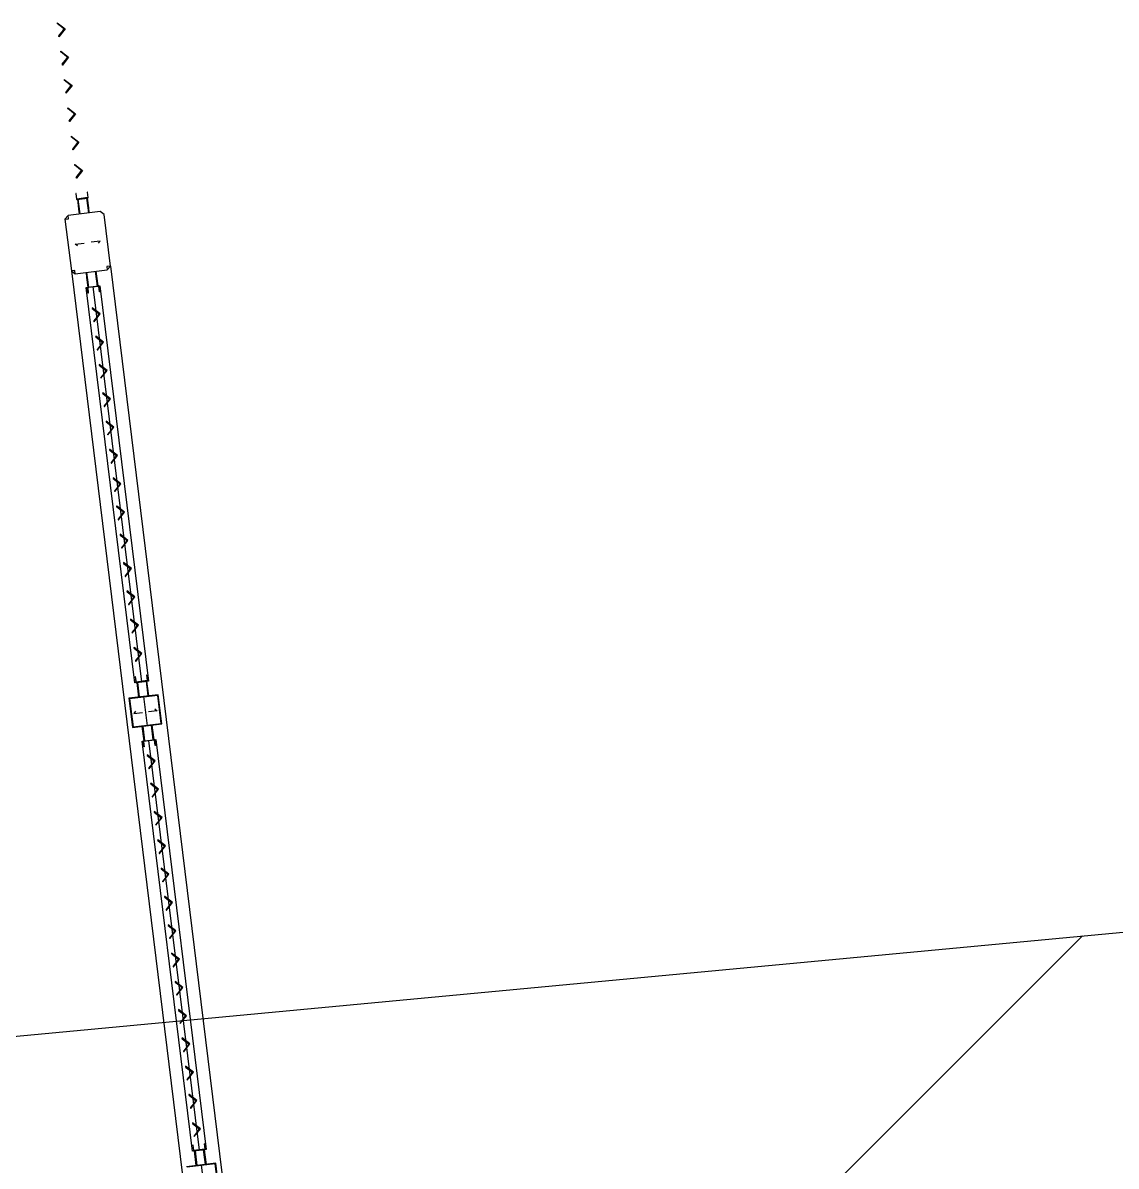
# Model space of a CAD drawing. Extents: x -15449 to 527173, y -170839 to 146543.
# Drawn here: x 15508.952 to 15510.819, y 7815.459 to 7817.413 of the extents above; entities that cross this region are included whole.
import ezdxf

# ---------------------------------------------------------------- set-up
doc = ezdxf.new("R2010")
doc.units = 0
doc.header["$LTSCALE"] = 8
doc.layers.get('0').update_dxf_attribs({"color": 1, "linetype": 'CONTINUOUS'})
doc.layers.add('A-RC WALL', color=7, linetype='CONTINUOUS')
doc.layers.add('G-IMPT', color=7, linetype='CONTINUOUS', lineweight=30)
doc.layers.add('Micron SGP Titleblock CAD template EDI$0$G-ANNO-TTLB', color=7, linetype='CONTINUOUS', lineweight=30)

# ---------------------------------------------------------------- blocks, each defined once
blk = doc.blocks.new('A$Cf1db08be')
at = {"layer": 'A-RC WALL'}
h = blk.add_hatch(dxfattribs=at)
h.set_pattern_fill('ANSI31', color=256, scale=10)
h.set_pattern_definition([(45, (-268.9758, -185.7096), (-0.8838835, 0.8838835), [])])
h.paths.add_polyline_path([(13.5413, 36.5676), (10.6679, 36.5676), (10.6679, 13.9926), (10.6679, 12.3123), (10.6679, 10.5563), (36.2759, 10.5563), (36.2759, 32.3437), (36.1751, 32.3332), (36.1751, 36.5676)])
h.paths.add_polyline_path([(28.2653, 26.7968), (28.2653, 21.6761), (17.6813, 21.6761), (17.6813, 26.7968)], flags=16)
h.paths.add_polyline_path([(55.6763, 34.3555), (55.253, 37.7571), (36.2759, 35.9722), (36.2759, 32.3437)])
h.paths.add_polyline_path([(43.5325, 35.245), (46.4891, 35.5899), (46.6197, 34.4705), (43.6631, 34.1256)], flags=16)
h.paths.add_polyline_path([(17.5602, 22.7185), (28.5991, 22.7185), (28.5991, 26.3965), (17.5602, 26.3965)], flags=24)
h.paths.add_polyline_path([(43.7995, 34.3511), (46.4085, 34.6555), (46.3276, 35.3486), (43.7186, 35.0443)], flags=8)
blk.add_lwpolyline([(36.1751, 35.9627), (55.253, 37.7571), (55.6765, 34.3555), (36.1751, 32.3332)], close=True)
blk.add_lwpolyline([(36.1751, 35.9627), (55.253, 37.7571), (55.6765, 34.3555), (36.1751, 32.3332)], close=True)
at = {"layer": 'G-IMPT'}
for p, q in [((36.9352, 37.7589), (36.9353, 37.7591)), ((36.9353, 37.7591), (36.9486, 37.7487)), ((36.9453, 37.75), (36.9354, 37.7578)), ((36.9379, 37.7367), (36.9457, 37.7467)), ((36.9486, 37.7487), (36.9382, 37.7355)), ((36.9382, 37.7355), (36.9381, 37.7356)), ((36.9412, 37.7105), (36.9413, 37.7107)), ((36.9413, 37.7107), (36.9545, 37.7004)), ((36.9513, 37.7016), (36.9413, 37.7094)), ((36.9439, 37.6884), (36.9517, 37.6983)), ((36.9442, 37.6871), (36.944, 37.6872)), ((36.9545, 37.7004), (36.9442, 37.6871)), ((36.9471, 37.6622), (36.9472, 37.6623)), ((36.9472, 37.6623), (36.9605, 37.652)), ((36.9572, 37.6533), (36.9472, 37.661)), ((36.9498, 37.64), (36.9576, 37.65)), ((36.9605, 37.652), (36.9501, 37.6387)), ((36.9501, 37.6387), (36.95, 37.6389)), ((36.9531, 37.6138), (36.9532, 37.614)), ((36.9532, 37.614), (36.9664, 37.6036)), ((36.9632, 37.6049), (36.9532, 37.6127)), ((36.9558, 37.5916), (36.9636, 37.6016)), ((36.9561, 37.5904), (36.9559, 37.5905)), ((36.9664, 37.6036), (36.9561, 37.5904)), ((36.959, 37.5654), (36.9591, 37.5656)), ((36.9591, 37.5656), (36.9724, 37.5553)), ((36.9691, 37.5565), (36.9591, 37.5643)), ((36.9617, 37.5433), (36.9695, 37.5532)), ((36.9724, 37.5553), (36.962, 37.542)), ((36.962, 37.542), (36.9619, 37.5421)), ((36.9649, 37.5171), (36.9651, 37.5172)), ((36.9651, 37.5172), (36.9783, 37.5069)), ((36.975, 37.5082), (36.9651, 37.5159)), ((36.9677, 37.4949), (36.9754, 37.5049)), ((36.968, 37.4937), (36.9678, 37.4938)), ((36.9783, 37.5069), (36.968, 37.4937)), ((36.9868, 37.4699), (36.9863, 37.4698)), ((36.9863, 37.4698), (36.9874, 37.4607)), ((36.988, 37.4607), (36.9868, 37.4699)), ((36.9674, 37.4675), (36.9668, 37.4674)), ((36.9668, 37.4674), (36.968, 37.4583)), ((36.9689, 37.458), (36.9674, 37.4675)), ((36.9874, 37.4607), (36.9689, 37.458)), ((36.9689, 37.4575), (36.9872, 37.4597)), ((36.9697, 37.4576), (36.9718, 37.4409)), ((36.9707, 37.4577), (36.9738, 37.4327)), ((36.9854, 37.4595), (36.9885, 37.4345)), ((36.9864, 37.4596), (36.9885, 37.443)), ((37.0085, 37.437), (36.9538, 37.4302)), ((36.9718, 37.4409), (36.9728, 37.4326)), ((36.9885, 37.443), (36.9895, 37.4346)), ((37.0152, 37.4317), (37.0085, 37.437)), ((37.0261, 37.3436), (37.0152, 37.4317)), ((36.9538, 37.4302), (36.9485, 37.4235)), ((36.9485, 37.4235), (36.9545, 37.4242)), ((36.9485, 37.4235), (36.9594, 37.3354)), ((36.9545, 37.4242), (36.9538, 37.4302)), ((36.9661, 37.381), (36.9811, 37.3828)), ((36.9699, 37.378), (36.9661, 37.381)), ((37.0085, 37.3862), (36.9935, 37.3843)), ((37.0056, 37.3824), (37.0085, 37.3862)), ((36.9654, 37.3362), (36.9594, 37.3354)), ((36.9594, 37.3354), (36.9661, 37.3302)), ((36.9594, 37.3354), (37.3422, 34.2214)), ((36.9661, 37.3302), (36.9654, 37.3362)), ((36.9661, 37.3302), (37.0208, 37.3369)), ((37.0039, 37.3094), (37.0008, 37.3344)), ((37.0028, 37.3262), (37.0018, 37.3346)), ((37.0261, 37.3436), (37.0201, 37.3429)), ((37.0201, 37.3429), (37.0208, 37.3369)), ((37.0208, 37.3369), (37.0261, 37.3436)), ((37.0261, 37.3436), (37.4089, 34.2296)), ((36.9861, 37.3242), (36.9851, 37.3325)), ((36.9892, 37.3076), (36.9861, 37.3326)), ((36.9882, 37.3075), (36.9861, 37.3242)), ((37.0049, 37.3095), (37.0028, 37.3262)), ((36.9847, 37.3071), (37.0083, 37.31)), ((37.0678, 36.6316), (36.9847, 37.3071)), ((36.9877, 37.2973), (36.9866, 37.3064)), ((36.9874, 37.3074), (37.0057, 37.3096)), ((37.0061, 37.3088), (36.9875, 37.3069)), ((36.9875, 37.3069), (36.9883, 37.2973)), ((36.9883, 37.2973), (36.9877, 37.2973)), ((37.0796, 36.6331), (36.9965, 37.3085)), ((37.0072, 37.2997), (37.0061, 37.3088)), ((37.0066, 37.3089), (37.0078, 37.2997)), ((37.0078, 37.2997), (37.0072, 37.2997)), ((37.0083, 37.31), (37.0914, 36.6345)), ((36.9952, 37.2721), (36.9951, 37.2719)), ((37.0085, 37.2617), (36.9952, 37.2721)), ((36.9952, 37.2708), (37.0052, 37.263)), ((37.0056, 37.2597), (36.9978, 37.2498)), ((36.9981, 37.2485), (37.0085, 37.2617)), ((36.998, 37.2486), (36.9981, 37.2485)), ((37.0012, 37.2237), (37.001, 37.2236)), ((37.0144, 37.2134), (37.0012, 37.2237)), ((37.0012, 37.2224), (37.0111, 37.2146)), ((37.0115, 37.2113), (37.0038, 37.2014)), ((37.0039, 37.2003), (37.0041, 37.2001)), ((37.0041, 37.2001), (37.0144, 37.2134)), ((37.0071, 37.1754), (37.007, 37.1752)), ((37.0203, 37.165), (37.0071, 37.1754)), ((37.0071, 37.1741), (37.0171, 37.1663)), ((37.0175, 37.163), (37.0097, 37.153)), ((37.01, 37.1518), (37.0203, 37.165)), ((37.0098, 37.1519), (37.01, 37.1518)), ((37.013, 37.127), (37.0129, 37.1268)), ((37.0263, 37.1166), (37.013, 37.127)), ((37.0131, 37.1257), (37.023, 37.1179)), ((37.0234, 37.1146), (37.0156, 37.1047)), ((37.0158, 37.1035), (37.0159, 37.1034)), ((37.0159, 37.1034), (37.0263, 37.1166)), ((37.019, 37.0786), (37.0189, 37.0785)), ((37.0322, 37.0683), (37.019, 37.0786)), ((37.019, 37.0773), (37.029, 37.0696)), ((37.0294, 37.0662), (37.0216, 37.0563)), ((37.0219, 37.055), (37.0322, 37.0683)), ((37.0217, 37.0552), (37.0219, 37.055)), ((37.0249, 37.0303), (37.0248, 37.0301)), ((37.0382, 37.0199), (37.0249, 37.0303)), ((37.025, 37.029), (37.0349, 37.0212)), ((37.0353, 37.0179), (37.0275, 37.0079)), ((37.0277, 37.0068), (37.0278, 37.0067)), ((37.0278, 37.0067), (37.0382, 37.0199)), ((37.0309, 36.9819), (37.0308, 36.9817)), ((37.0441, 36.9715), (37.0309, 36.9819)), ((37.0309, 36.9806), (37.0409, 36.9728)), ((37.0413, 36.9695), (37.0335, 36.9596)), ((37.0338, 36.9583), (37.0441, 36.9715)), ((37.0336, 36.9584), (37.0338, 36.9583)), ((37.0368, 36.9335), (37.0367, 36.9334)), ((37.0501, 36.9232), (37.0368, 36.9335)), ((37.0368, 36.9322), (37.0468, 36.9245)), ((37.0397, 36.9099), (37.0501, 36.9232)), ((37.0472, 36.9212), (37.0394, 36.9112)), ((37.0396, 36.9101), (37.0397, 36.9099)), ((37.0428, 36.8852), (37.0427, 36.885)), ((37.056, 36.8748), (37.0428, 36.8852)), ((37.0428, 36.8839), (37.0528, 36.8761)), ((37.0532, 36.8728), (37.0454, 36.8628)), ((37.0457, 36.8616), (37.056, 36.8748)), ((37.0455, 36.8617), (37.0457, 36.8616)), ((37.0487, 36.8368), (37.0486, 36.8366)), ((37.062, 36.8265), (37.0487, 36.8368)), ((37.0487, 36.8355), (37.0587, 36.8277)), ((37.0516, 36.8132), (37.062, 36.8265)), ((37.0591, 36.8244), (37.0513, 36.8145)), ((37.0515, 36.8133), (37.0516, 36.8132)), ((37.0547, 36.7884), (37.0545, 36.7883)), ((37.0679, 36.7781), (37.0547, 36.7884)), ((37.0547, 36.7871), (37.0646, 36.7794)), ((37.065, 36.7761), (37.0573, 36.7661)), ((37.0576, 36.7648), (37.0679, 36.7781)), ((37.0574, 36.765), (37.0576, 36.7648)), ((37.0606, 36.7401), (37.0605, 36.7399)), ((37.0739, 36.7297), (37.0606, 36.7401)), ((37.0606, 36.7388), (37.0706, 36.731)), ((37.071, 36.7277), (37.0632, 36.7177)), ((37.0635, 36.7165), (37.0739, 36.7297)), ((37.0634, 36.7166), (37.0635, 36.7165)), ((37.0666, 36.6917), (37.0664, 36.6915)), ((37.0798, 36.6814), (37.0666, 36.6917)), ((37.0666, 36.6904), (37.0765, 36.6826)), ((37.0769, 36.6793), (37.0692, 36.6694)), ((37.0695, 36.6681), (37.0798, 36.6814)), ((37.0693, 36.6682), (37.0695, 36.6681)), ((37.0914, 36.6345), (37.0678, 36.6316)), ((37.0689, 36.6419), (37.0683, 36.6419)), ((37.0683, 36.6419), (37.0695, 36.6327)), ((37.0704, 36.6325), (37.0689, 36.6419)), ((37.0889, 36.6351), (37.0704, 36.6325)), ((37.0704, 36.632), (37.0887, 36.6342)), ((37.0712, 36.6321), (37.0743, 36.607)), ((37.0722, 36.6322), (37.0753, 36.6072)), ((37.0869, 36.634), (37.09, 36.609)), ((37.0883, 36.6443), (37.0878, 36.6442)), ((37.0878, 36.6442), (37.0889, 36.6351)), ((37.0879, 36.6341), (37.091, 36.6091)), ((37.0895, 36.6352), (37.0883, 36.6443)), ((37.1077, 36.6111), (37.0576, 36.605)), ((37.1138, 36.5611), (37.1077, 36.6111)), ((37.0576, 36.605), (37.0638, 36.555)), ((37.1068, 36.61), (37.0587, 36.6041)), ((37.0587, 36.6041), (37.0647, 36.5561)), ((37.0826, 36.6081), (37.0888, 36.558)), ((37.1127, 36.562), (37.1068, 36.61)), ((37.0688, 36.5827), (37.0659, 36.5789)), ((37.0659, 36.5789), (37.0809, 36.5808)), ((37.1059, 36.5838), (37.0909, 36.582)), ((37.1022, 36.5868), (37.1059, 36.5838)), ((37.0638, 36.555), (37.1138, 36.5611)), ((37.0647, 36.5561), (37.1127, 36.562)), ((37.0835, 36.532), (37.0805, 36.557)), ((37.0805, 36.557), (37.0835, 36.532)), ((37.0845, 36.5321), (37.0815, 36.5571)), ((37.0815, 36.5571), (37.0845, 36.5321)), ((37.0992, 36.5339), (37.0961, 36.5589)), ((37.0961, 36.5589), (37.0992, 36.5339)), ((37.1002, 36.534), (37.0971, 36.5591)), ((37.0971, 36.5591), (37.1002, 36.534)), ((37.0801, 36.5316), (37.1037, 36.5345)), ((37.0801, 36.5316), (37.1037, 36.5345)), ((37.0827, 36.5319), (37.101, 36.5341)), ((37.0827, 36.5319), (37.101, 36.5341)), ((37.1014, 36.5333), (37.0828, 36.5314)), ((37.1014, 36.5333), (37.0828, 36.5314)), ((37.178, 35.8326), (37.0919, 36.533)), ((37.178, 35.8326), (37.0919, 36.533)), ((37.1026, 36.5242), (37.1014, 36.5333)), ((37.1026, 36.5242), (37.1014, 36.5333)), ((37.102, 36.5334), (37.1031, 36.5242)), ((37.102, 36.5334), (37.1031, 36.5242)), ((37.1037, 36.5345), (37.1898, 35.834)), ((37.1037, 36.5345), (37.1898, 35.834)), ((37.1662, 35.8311), (37.0801, 36.5316)), ((37.1662, 35.8311), (37.0801, 36.5316)), ((37.0831, 36.5218), (37.082, 36.5309)), ((37.0831, 36.5218), (37.082, 36.5309)), ((37.0828, 36.5314), (37.0836, 36.5218)), ((37.0828, 36.5314), (37.0836, 36.5218)), ((37.0836, 36.5218), (37.0831, 36.5218)), ((37.0836, 36.5218), (37.0831, 36.5218)), ((37.1031, 36.5242), (37.1026, 36.5242)), ((37.1031, 36.5242), (37.1026, 36.5242)), ((37.0891, 36.5082), (37.089, 36.5081)), ((37.1024, 36.4979), (37.0891, 36.5082)), ((37.0891, 36.507), (37.0991, 36.4992)), ((37.0995, 36.4959), (37.0917, 36.4859)), ((37.092, 36.4847), (37.1024, 36.4979)), ((37.0919, 36.4848), (37.092, 36.4847)), ((37.0951, 36.4599), (37.0949, 36.4597)), ((37.0951, 36.4599), (37.0949, 36.4597)), ((37.1083, 36.4495), (37.0951, 36.4599)), ((37.1083, 36.4495), (37.0951, 36.4599)), ((37.0951, 36.4586), (37.105, 36.4508)), ((37.0951, 36.4586), (37.105, 36.4508)), ((37.1054, 36.4475), (37.0977, 36.4376)), ((37.1054, 36.4475), (37.0977, 36.4376)), ((37.0978, 36.4364), (37.098, 36.4363)), ((37.0978, 36.4364), (37.098, 36.4363)), ((37.098, 36.4363), (37.1083, 36.4495)), ((37.098, 36.4363), (37.1083, 36.4495)), ((37.101, 36.4115), (37.1009, 36.4114)), ((37.101, 36.4115), (37.1009, 36.4114)), ((37.1143, 36.4012), (37.101, 36.4115)), ((37.1143, 36.4012), (37.101, 36.4115)), ((37.101, 36.4102), (37.111, 36.4024)), ((37.101, 36.4102), (37.111, 36.4024)), ((37.1114, 36.3991), (37.1036, 36.3892)), ((37.1114, 36.3991), (37.1036, 36.3892)), ((37.1039, 36.3879), (37.1143, 36.4012)), ((37.1039, 36.3879), (37.1143, 36.4012)), ((37.1037, 36.3881), (37.1039, 36.3879)), ((37.1037, 36.3881), (37.1039, 36.3879)), ((37.107, 36.3632), (37.1068, 36.363)), ((37.107, 36.3632), (37.1068, 36.363)), ((37.1202, 36.3528), (37.107, 36.3632)), ((37.1202, 36.3528), (37.107, 36.3632)), ((37.107, 36.3619), (37.1169, 36.3541)), ((37.107, 36.3619), (37.1169, 36.3541)), ((37.1173, 36.3508), (37.1096, 36.3408)), ((37.1173, 36.3508), (37.1096, 36.3408)), ((37.1097, 36.3397), (37.1099, 36.3396)), ((37.1097, 36.3397), (37.1099, 36.3396)), ((37.1099, 36.3396), (37.1202, 36.3528)), ((37.1099, 36.3396), (37.1202, 36.3528)), ((37.1129, 36.3148), (37.1128, 36.3146)), ((37.1129, 36.3148), (37.1128, 36.3146)), ((37.1261, 36.3044), (37.1129, 36.3148)), ((37.1261, 36.3044), (37.1129, 36.3148)), ((37.1129, 36.3135), (37.1229, 36.3057)), ((37.1129, 36.3135), (37.1229, 36.3057)), ((37.1233, 36.3024), (37.1155, 36.2925)), ((37.1233, 36.3024), (37.1155, 36.2925)), ((37.1158, 36.2912), (37.1261, 36.3044)), ((37.1158, 36.2912), (37.1261, 36.3044)), ((37.1156, 36.2913), (37.1158, 36.2912)), ((37.1156, 36.2913), (37.1158, 36.2912)), ((37.1188, 36.2664), (37.1187, 36.2663)), ((37.1188, 36.2664), (37.1187, 36.2663)), ((37.1321, 36.2561), (37.1188, 36.2664)), ((37.1321, 36.2561), (37.1188, 36.2664)), ((37.1189, 36.2651), (37.1288, 36.2574)), ((37.1189, 36.2651), (37.1288, 36.2574)), ((37.1292, 36.2541), (37.1214, 36.2441)), ((37.1292, 36.2541), (37.1214, 36.2441)), ((37.1216, 36.243), (37.1217, 36.2428)), ((37.1216, 36.243), (37.1217, 36.2428)), ((37.1217, 36.2428), (37.1321, 36.2561)), ((37.1217, 36.2428), (37.1321, 36.2561)), ((37.1248, 36.2181), (37.1247, 36.2179)), ((37.1248, 36.2181), (37.1247, 36.2179)), ((37.138, 36.2077), (37.1248, 36.2181)), ((37.138, 36.2077), (37.1248, 36.2181)), ((37.1248, 36.2168), (37.1348, 36.209)), ((37.1248, 36.2168), (37.1348, 36.209)), ((37.1352, 36.2057), (37.1274, 36.1957)), ((37.1352, 36.2057), (37.1274, 36.1957)), ((37.1277, 36.1945), (37.138, 36.2077)), ((37.1277, 36.1945), (37.138, 36.2077)), ((37.1275, 36.1946), (37.1277, 36.1945)), ((37.1275, 36.1946), (37.1277, 36.1945)), ((37.1307, 36.1697), (37.1306, 36.1695)), ((37.1307, 36.1697), (37.1306, 36.1695)), ((37.144, 36.1593), (37.1307, 36.1697)), ((37.144, 36.1593), (37.1307, 36.1697)), ((37.1308, 36.1684), (37.1407, 36.1606)), ((37.1308, 36.1684), (37.1407, 36.1606)), ((37.1411, 36.1573), (37.1333, 36.1474)), ((37.1411, 36.1573), (37.1333, 36.1474)), ((37.1335, 36.1462), (37.1336, 36.1461)), ((37.1335, 36.1462), (37.1336, 36.1461)), ((37.1336, 36.1461), (37.144, 36.1593)), ((37.1336, 36.1461), (37.144, 36.1593)), ((37.1367, 36.1213), (37.1366, 36.1212)), ((37.1367, 36.1213), (37.1366, 36.1212)), ((37.1499, 36.111), (37.1367, 36.1213)), ((37.1499, 36.111), (37.1367, 36.1213)), ((37.1367, 36.12), (37.1467, 36.1123)), ((37.1367, 36.12), (37.1467, 36.1123)), ((37.1471, 36.109), (37.1393, 36.099)), ((37.1471, 36.109), (37.1393, 36.099)), ((37.1396, 36.0977), (37.1499, 36.111)), ((37.1396, 36.0977), (37.1499, 36.111)), ((37.1394, 36.0979), (37.1396, 36.0977)), ((37.1394, 36.0979), (37.1396, 36.0977)), ((37.1426, 36.073), (37.1425, 36.0728)), ((37.1426, 36.073), (37.1425, 36.0728)), ((37.1559, 36.0626), (37.1426, 36.073)), ((37.1559, 36.0626), (37.1426, 36.073)), ((37.1426, 36.0717), (37.1526, 36.0639)), ((37.1426, 36.0717), (37.1526, 36.0639)), ((37.153, 36.0606), (37.1452, 36.0506)), ((37.153, 36.0606), (37.1452, 36.0506)), ((37.1454, 36.0495), (37.1455, 36.0494)), ((37.1454, 36.0495), (37.1455, 36.0494)), ((37.1455, 36.0494), (37.1559, 36.0626)), ((37.1455, 36.0494), (37.1559, 36.0626)), ((37.1486, 36.0246), (37.1485, 36.0244)), ((37.1486, 36.0246), (37.1485, 36.0244)), ((37.1618, 36.0143), (37.1486, 36.0246)), ((37.1618, 36.0143), (37.1486, 36.0246)), ((37.1486, 36.0233), (37.1585, 36.0155)), ((37.1486, 36.0233), (37.1585, 36.0155)), ((37.159, 36.0122), (37.1512, 36.0023)), ((37.159, 36.0122), (37.1512, 36.0023)), ((37.1515, 36.001), (37.1618, 36.0143)), ((37.1515, 36.001), (37.1618, 36.0143)), ((37.1513, 36.0011), (37.1515, 36.001)), ((37.1513, 36.0011), (37.1515, 36.001)), ((37.1545, 35.9762), (37.1544, 35.9761)), ((37.1545, 35.9762), (37.1544, 35.9761)), ((37.1678, 35.9659), (37.1545, 35.9762)), ((37.1678, 35.9659), (37.1545, 35.9762)), ((37.1545, 35.9749), (37.1645, 35.9672)), ((37.1545, 35.9749), (37.1645, 35.9672)), ((37.1574, 35.9526), (37.1678, 35.9659)), ((37.1574, 35.9526), (37.1678, 35.9659)), ((37.1649, 35.9639), (37.1571, 35.9539)), ((37.1649, 35.9639), (37.1571, 35.9539)), ((37.1573, 35.9528), (37.1574, 35.9526)), ((37.1573, 35.9528), (37.1574, 35.9526)), ((37.1605, 35.9279), (37.1603, 35.9277)), ((37.1605, 35.9279), (37.1603, 35.9277)), ((37.1737, 35.9175), (37.1605, 35.9279)), ((37.1737, 35.9175), (37.1605, 35.9279)), ((37.1605, 35.9266), (37.1704, 35.9188)), ((37.1605, 35.9266), (37.1704, 35.9188)), ((37.1708, 35.9155), (37.1631, 35.9055)), ((37.1708, 35.9155), (37.1631, 35.9055)), ((37.1634, 35.9043), (37.1737, 35.9175)), ((37.1634, 35.9043), (37.1737, 35.9175)), ((37.1632, 35.9044), (37.1634, 35.9043)), ((37.1632, 35.9044), (37.1634, 35.9043)), ((37.1664, 35.8795), (37.1663, 35.8793)), ((37.1664, 35.8795), (37.1663, 35.8793)), ((37.1797, 35.8692), (37.1664, 35.8795)), ((37.1797, 35.8692), (37.1664, 35.8795)), ((37.1664, 35.8782), (37.1764, 35.8704)), ((37.1664, 35.8782), (37.1764, 35.8704)), ((37.1693, 35.8559), (37.1797, 35.8692)), ((37.1693, 35.8559), (37.1797, 35.8692)), ((37.1768, 35.8671), (37.169, 35.8572)), ((37.1768, 35.8671), (37.169, 35.8572)), ((37.1692, 35.856), (37.1693, 35.8559)), ((37.1692, 35.856), (37.1693, 35.8559)), ((37.1898, 35.834), (37.1662, 35.8311)), ((37.1898, 35.834), (37.1662, 35.8311)), ((37.1673, 35.8414), (37.1667, 35.8413)), ((37.1673, 35.8414), (37.1667, 35.8413)), ((37.1667, 35.8413), (37.1679, 35.8322)), ((37.1667, 35.8413), (37.1679, 35.8322)), ((37.1688, 35.832), (37.1673, 35.8414)), ((37.1688, 35.832), (37.1673, 35.8414)), ((37.1873, 35.8346), (37.1688, 35.832)), ((37.1873, 35.8346), (37.1688, 35.832)), ((37.1688, 35.8314), (37.1871, 35.8337)), ((37.1688, 35.8314), (37.1871, 35.8337)), ((37.1696, 35.8315), (37.1727, 35.8065)), ((37.1727, 35.8065), (37.1696, 35.8315)), ((37.1706, 35.8317), (37.1737, 35.8066)), ((37.1737, 35.8066), (37.1706, 35.8317)), ((37.1853, 35.8335), (37.1884, 35.8084)), ((37.1884, 35.8084), (37.1853, 35.8335)), ((37.1868, 35.8438), (37.1862, 35.8437)), ((37.1868, 35.8438), (37.1862, 35.8437)), ((37.1862, 35.8437), (37.1873, 35.8346)), ((37.1862, 35.8437), (37.1873, 35.8346)), ((37.1863, 35.8336), (37.1894, 35.8086)), ((37.1894, 35.8086), (37.1863, 35.8336)), ((37.1879, 35.8347), (37.1868, 35.8438)), ((37.1879, 35.8347), (37.1868, 35.8438)), ((37.2061, 35.8106), (37.156, 35.8045)), ((37.2052, 35.8095), (37.1572, 35.8036)), ((37.2111, 35.7615), (37.2052, 35.8095)), ((37.2122, 35.7606), (37.2061, 35.8106)), ((37.1811, 35.8075), (37.1872, 35.7575))]:
    blk.add_line(p, q, dxfattribs=at)
for centre, radius, start, end in [((36.9359, 37.7584), 0.000807, 142.0087, 232.0087), ((36.9439, 37.7481), 0.00235, 322.0087, 52.0087), ((36.9386, 37.7362), 0.000807, 142.0087, 232.0087), ((36.9418, 37.71), 0.000807, 142.0087, 232.0087), ((36.9445, 37.6879), 0.000807, 142.0087, 232.0087), ((36.9498, 37.6998), 0.00235, 322.0087, 52.0087), ((36.9477, 37.6617), 0.000807, 142.0087, 232.0087), ((36.9558, 37.6514), 0.00235, 322.0087, 52.0087), ((36.9505, 37.6395), 0.000807, 142.0087, 232.0087), ((36.9537, 37.6133), 0.000807, 142.0087, 232.0087), ((36.9564, 37.5911), 0.000807, 142.0087, 232.0087), ((36.9617, 37.603), 0.00235, 322.0087, 52.0087), ((36.9596, 37.565), 0.000807, 142.0087, 232.0087), ((36.9677, 37.5547), 0.00235, 322.0087, 52.0087), ((36.9624, 37.5428), 0.000807, 142.0087, 232.0087), ((36.9656, 37.5166), 0.000807, 142.0087, 232.0087), ((36.9683, 37.4944), 0.000807, 142.0087, 232.0087), ((36.9736, 37.5063), 0.00235, 322.0087, 52.0087), ((36.9688, 37.4584), 0.000874, 187.0087, 277.0087), ((36.9688, 37.4584), 0.000336, 187.0087, 277.0087), ((36.9871, 37.4606), 0.000336, 277.0087, 7.0087), ((36.9871, 37.4606), 0.000874, 277.0087, 7.0087), ((36.9875, 37.3065), 0.000874, 97.0087, 187.0087), ((36.9875, 37.3065), 0.000336, 97.0087, 187.0087), ((37.0058, 37.3088), 0.000874, 7.0087, 97.0087), ((37.0058, 37.3088), 0.000336, 7.0087, 97.0087), ((36.9957, 37.2714), 0.000807, 142.0087, 232.0087), ((37.0037, 37.2612), 0.00235, 322.0087, 52.0087), ((36.9984, 37.2493), 0.000807, 142.0087, 232.0087), ((37.0017, 37.2231), 0.000807, 142.0087, 232.0087), ((37.0044, 37.2009), 0.000807, 142.0087, 232.0087), ((37.0097, 37.2128), 0.00235, 322.0087, 52.0087), ((37.0076, 37.1747), 0.000807, 142.0087, 232.0087), ((37.0156, 37.1644), 0.00235, 322.0087, 52.0087), ((37.0103, 37.1525), 0.000807, 142.0087, 232.0087), ((37.0136, 37.1263), 0.000807, 142.0087, 232.0087), ((37.0163, 37.1042), 0.000807, 142.0087, 232.0087), ((37.0216, 37.1161), 0.00235, 322.0087, 52.0087), ((37.0195, 37.078), 0.000807, 142.0087, 232.0087), ((37.0275, 37.0677), 0.00235, 322.0087, 52.0087), ((37.0222, 37.0558), 0.000807, 142.0087, 232.0087), ((37.0255, 37.0296), 0.000807, 142.0087, 232.0087), ((37.0335, 37.0193), 0.00235, 322.0087, 52.0087), ((37.0282, 37.0074), 0.000807, 142.0087, 232.0087), ((37.0314, 36.9812), 0.000807, 142.0087, 232.0087), ((37.0394, 36.971), 0.00235, 322.0087, 52.0087), ((37.0341, 36.9591), 0.000807, 142.0087, 232.0087), ((37.0373, 36.9329), 0.000807, 142.0087, 232.0087), ((37.0454, 36.9226), 0.00235, 322.0087, 52.0087), ((37.0401, 36.9107), 0.000807, 142.0087, 232.0087), ((37.0433, 36.8845), 0.000807, 142.0087, 232.0087), ((37.0513, 36.8742), 0.00235, 322.0087, 52.0087), ((37.046, 36.8623), 0.000807, 142.0087, 232.0087), ((37.0492, 36.8361), 0.000807, 142.0087, 232.0087), ((37.0572, 36.8259), 0.00235, 322.0087, 52.0087), ((37.052, 36.814), 0.000807, 142.0087, 232.0087), ((37.0552, 36.7878), 0.000807, 142.0087, 232.0087), ((37.0632, 36.7775), 0.00235, 322.0087, 52.0087), ((37.0579, 36.7656), 0.000807, 142.0087, 232.0087), ((37.0611, 36.7394), 0.000807, 142.0087, 232.0087), ((37.0691, 36.7291), 0.00235, 322.0087, 52.0087), ((37.0639, 36.7172), 0.000807, 142.0087, 232.0087), ((37.0671, 36.691), 0.000807, 142.0087, 232.0087), ((37.0698, 36.6689), 0.000807, 142.0087, 232.0087), ((37.0751, 36.6808), 0.00235, 322.0087, 52.0087), ((37.0703, 36.6328), 0.000874, 187.0087, 277.0087), ((37.0703, 36.6328), 0.000336, 187.0087, 277.0087), ((37.0886, 36.6351), 0.000336, 277.0087, 7.0087), ((37.0886, 36.6351), 0.000874, 277.0087, 7.0087), ((37.1011, 36.5333), 0.000874, 7.0087, 97.0087), ((37.1011, 36.5333), 0.000874, 7.0087, 97.0087), ((37.1011, 36.5333), 0.000336, 7.0087, 97.0087), ((37.1011, 36.5333), 0.000336, 7.0087, 97.0087), ((37.0828, 36.531), 0.000874, 97.0087, 187.0087), ((37.0828, 36.531), 0.000874, 97.0087, 187.0087), ((37.0828, 36.531), 0.000336, 97.0087, 187.0087), ((37.0828, 36.531), 0.000336, 97.0087, 187.0087), ((37.0896, 36.5076), 0.000807, 142.0087, 232.0087), ((37.0976, 36.4973), 0.00235, 322.0087, 52.0087), ((37.0924, 36.4854), 0.000807, 142.0087, 232.0087), ((37.0956, 36.4592), 0.000807, 142.0087, 232.0087), ((37.0956, 36.4592), 0.000807, 142.0087, 232.0087), ((37.0983, 36.4371), 0.000807, 142.0087, 232.0087), ((37.0983, 36.4371), 0.000807, 142.0087, 232.0087), ((37.1036, 36.449), 0.00235, 322.0087, 52.0087), ((37.1036, 36.449), 0.00235, 322.0087, 52.0087), ((37.1015, 36.4109), 0.000807, 142.0087, 232.0087), ((37.1015, 36.4109), 0.000807, 142.0087, 232.0087), ((37.1095, 36.4006), 0.00235, 322.0087, 52.0087), ((37.1095, 36.4006), 0.00235, 322.0087, 52.0087), ((37.1042, 36.3887), 0.000807, 142.0087, 232.0087), ((37.1042, 36.3887), 0.000807, 142.0087, 232.0087), ((37.1075, 36.3625), 0.000807, 142.0087, 232.0087), ((37.1075, 36.3625), 0.000807, 142.0087, 232.0087), ((37.1102, 36.3403), 0.000807, 142.0087, 232.0087), ((37.1102, 36.3403), 0.000807, 142.0087, 232.0087), ((37.1155, 36.3522), 0.00235, 322.0087, 52.0087), ((37.1155, 36.3522), 0.00235, 322.0087, 52.0087), ((37.1134, 36.3141), 0.000807, 142.0087, 232.0087), ((37.1134, 36.3141), 0.000807, 142.0087, 232.0087), ((37.1214, 36.3039), 0.00235, 322.0087, 52.0087), ((37.1214, 36.3039), 0.00235, 322.0087, 52.0087), ((37.1161, 36.292), 0.000807, 142.0087, 232.0087), ((37.1161, 36.292), 0.000807, 142.0087, 232.0087), ((37.1194, 36.2658), 0.000807, 142.0087, 232.0087), ((37.1194, 36.2658), 0.000807, 142.0087, 232.0087), ((37.1221, 36.2436), 0.000807, 142.0087, 232.0087), ((37.1221, 36.2436), 0.000807, 142.0087, 232.0087), ((37.1274, 36.2555), 0.00235, 322.0087, 52.0087), ((37.1274, 36.2555), 0.00235, 322.0087, 52.0087), ((37.1253, 36.2174), 0.000807, 142.0087, 232.0087), ((37.1253, 36.2174), 0.000807, 142.0087, 232.0087), ((37.1333, 36.2071), 0.00235, 322.0087, 52.0087), ((37.1333, 36.2071), 0.00235, 322.0087, 52.0087), ((37.128, 36.1952), 0.000807, 142.0087, 232.0087), ((37.128, 36.1952), 0.000807, 142.0087, 232.0087), ((37.1312, 36.169), 0.000807, 142.0087, 232.0087), ((37.1312, 36.169), 0.000807, 142.0087, 232.0087), ((37.134, 36.1469), 0.000807, 142.0087, 232.0087), ((37.134, 36.1469), 0.000807, 142.0087, 232.0087), ((37.1393, 36.1588), 0.00235, 322.0087, 52.0087), ((37.1393, 36.1588), 0.00235, 322.0087, 52.0087), ((37.1372, 36.1207), 0.000807, 142.0087, 232.0087), ((37.1372, 36.1207), 0.000807, 142.0087, 232.0087), ((37.1452, 36.1104), 0.00235, 322.0087, 52.0087), ((37.1452, 36.1104), 0.00235, 322.0087, 52.0087), ((37.1399, 36.0985), 0.000807, 142.0087, 232.0087), ((37.1399, 36.0985), 0.000807, 142.0087, 232.0087), ((37.1431, 36.0723), 0.000807, 142.0087, 232.0087), ((37.1431, 36.0723), 0.000807, 142.0087, 232.0087), ((37.1512, 36.062), 0.00235, 322.0087, 52.0087), ((37.1512, 36.062), 0.00235, 322.0087, 52.0087), ((37.1459, 36.0501), 0.000807, 142.0087, 232.0087), ((37.1459, 36.0501), 0.000807, 142.0087, 232.0087), ((37.1491, 36.0239), 0.000807, 142.0087, 232.0087), ((37.1491, 36.0239), 0.000807, 142.0087, 232.0087), ((37.1571, 36.0137), 0.00235, 322.0087, 52.0087), ((37.1571, 36.0137), 0.00235, 322.0087, 52.0087), ((37.1518, 36.0018), 0.000807, 142.0087, 232.0087), ((37.1518, 36.0018), 0.000807, 142.0087, 232.0087), ((37.155, 35.9756), 0.000807, 142.0087, 232.0087), ((37.155, 35.9756), 0.000807, 142.0087, 232.0087), ((37.163, 35.9653), 0.00235, 322.0087, 52.0087), ((37.163, 35.9653), 0.00235, 322.0087, 52.0087), ((37.1578, 35.9534), 0.000807, 142.0087, 232.0087), ((37.1578, 35.9534), 0.000807, 142.0087, 232.0087), ((37.161, 35.9272), 0.000807, 142.0087, 232.0087), ((37.161, 35.9272), 0.000807, 142.0087, 232.0087), ((37.169, 35.9169), 0.00235, 322.0087, 52.0087), ((37.169, 35.9169), 0.00235, 322.0087, 52.0087), ((37.1637, 35.905), 0.000807, 142.0087, 232.0087), ((37.1637, 35.905), 0.000807, 142.0087, 232.0087), ((37.1669, 35.8788), 0.000807, 142.0087, 232.0087), ((37.1669, 35.8788), 0.000807, 142.0087, 232.0087), ((37.1749, 35.8686), 0.00235, 322.0087, 52.0087), ((37.1749, 35.8686), 0.00235, 322.0087, 52.0087), ((37.1697, 35.8567), 0.000807, 142.0087, 232.0087), ((37.1697, 35.8567), 0.000807, 142.0087, 232.0087), ((37.1687, 35.8323), 0.000874, 187.0087, 277.0087), ((37.1687, 35.8323), 0.000874, 187.0087, 277.0087), ((37.1687, 35.8323), 0.000336, 187.0087, 277.0087), ((37.1687, 35.8323), 0.000336, 187.0087, 277.0087), ((37.187, 35.8345), 0.000874, 277.0087, 7.0087), ((37.187, 35.8345), 0.000874, 277.0087, 7.0087), ((37.187, 35.8345), 0.000336, 277.0087, 7.0087), ((37.187, 35.8345), 0.000336, 277.0087, 7.0087)]:
    blk.add_arc(centre, radius, start, end, dxfattribs=at)
blk = doc.blocks.new('Micron SGP Titleblock CAD template EDI$0$MU_SGP_ANTitleblock_A1_Type01_v1_1 - A1-419101-sample')
blk.add_blockref('A$Cf1db08be', (731.5833, 312.0548))
blk = doc.blocks.new('Micron SGP Titleblock CAD template EDI')
at = {"layer": 'Micron SGP Titleblock CAD template EDI$0$G-ANNO-TTLB'}
blk.add_blockref('Micron SGP Titleblock CAD template EDI$0$MU_SGP_ANTitleblock_A1_Type01_v1_1 - A1-419101-sample', (-3.846, 118.8541), dxfattribs=at)

msp = doc.modelspace()

# ---------------------------------------------------------------- block references
msp.add_blockref('Micron SGP Titleblock CAD template EDI', (14744.3378, 7348.7447))

doc.saveas('drawing.dxf')
